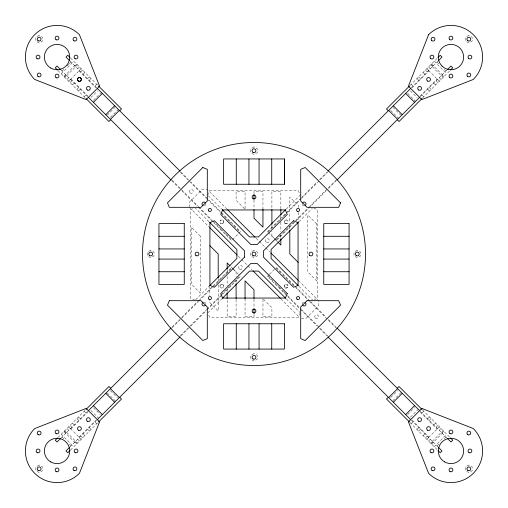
<?xml version="1.0" encoding="UTF-8"?>
<svg xmlns="http://www.w3.org/2000/svg" width="508" height="508" viewBox="0 0 508 508"><rect width="100%" height="100%" fill="white"/><g stroke="black" fill="none" stroke-linecap="round" stroke-linejoin="round"><path stroke-width="0.38" stroke-dasharray="2.54 1.91" d="M207.734 195.148L209.588 190.665L298.355 190.646L300.209 195.123L286.283 209.055M220.002 285.674C220.662 282.975 224.923 284.74 223.482 287.109M300.298 312.884L298.444 317.36L209.677 317.341L208.356 314.147M220.193 220.897L220.891 220.205A1.899 1.899 0 0 1 223.736 221.85C223.799 223.469 221.596 224.384 220.497 223.19M287.814 287.109C282.658 291.37 284.124 280.226 288.004 285.674M62.046 71.006L63.722 69.329M67.081 65.97L68.758 64.294M69.317 63.735L70.993 62.059M61.239 73.781L73.768 61.246M63.925 76.467L76.454 63.932M64.205 76.746L65.996 74.955M74.949 66.008L76.74 64.218M64.789 77.33L66.573 75.54M75.527 66.586L77.318 64.795M66.694 75.66L75.648 66.707M66.954 79.496L68.745 77.705M77.692 68.751L79.483 66.961M68.599 81.14L70.39 79.35M79.343 70.402L81.134 68.612M70.485 79.445L79.432 70.491M70.047 82.588L71.838 80.797M80.791 71.85L82.575 70.06M72.403 84.944L74.193 83.153M83.147 74.206L84.931 72.415M76.879 89.421L78.67 87.63M87.617 78.677L89.408 76.886M78.524 91.065L80.315 89.281M89.268 80.328L91.059 78.537M84.226 96.768L86.017 94.977M94.971 86.03L96.761 84.239M90.837 97.555L97.549 90.843M93.516 100.241L101.352 92.412M107.283 115.126L115.113 107.29M110.528 117.246L118.358 109.417M232.581 239.573L238.487 233.661M238.868 233.286L240.544 231.604L190.76 181.82M58.064 437.407L85.522 409.95M195.644 299.707L209.017 286.334M409.962 85.528L437.42 58.077M60.973 438.08L87.827 411.226M172.295 326.752L179.572 319.481M181.807 317.246L231.597 267.456L233.274 269.132M267.468 231.604L301.028 198.037M301.593 197.479L317.252 181.82M319.494 179.578L326.765 172.307M411.213 87.859L438.087 60.985M70.93 429.012L87.713 412.236M172.187 327.762L198.476 301.466M199.034 300.907L212.465 287.484M213.023 286.925L215.817 284.124M216.376 283.566L220.853 279.089M221.412 278.53L225.33 274.618M225.889 274.053L232.042 267.9M267.913 232.054L274.066 225.901M274.625 225.342L278.543 221.424M279.102 220.866L283.578 216.389M284.137 215.83L286.931 213.03M287.49 212.471L300.92 199.047M301.479 198.488L327.768 172.193M412.242 87.725L429.025 70.942M78.988 437.07L95.771 420.287M180.238 335.813L206.534 309.524M207.093 308.966L220.516 295.535M221.075 294.977L223.876 292.183M224.434 291.624L228.911 287.147M229.47 286.588L233.388 282.67M233.947 282.111L240.1 275.958M275.971 240.106L282.124 233.953M282.683 233.394L294.989 221.088M295.548 220.529L308.972 207.105M309.531 206.546L335.826 180.251M420.3 95.777L437.083 78.994M69.926 447.027L96.774 420.173M181.248 335.705L188.519 328.435M190.76 326.193L206.419 310.528M206.978 309.969L240.544 276.409M326.206 190.767L276.416 240.557L274.739 238.881M328.441 188.531L336.277 180.696M420.186 96.787L447.04 69.933M70.593 449.936L98.05 422.478M298.952 221.704L312.318 208.344M422.535 98.019L449.948 70.606M207.823 312.865L221.742 298.939M269.145 274.726L267.468 276.409L317.252 326.193M269.526 274.345L275.431 268.44M390.76 397.466L397.472 390.754M392.887 400.71L401.276 392.316M407.765 414.471L414.484 407.759M410.451 417.157L418.287 409.321M411.239 423.761L413.029 421.97M421.983 413.023L423.774 411.232M416.941 429.463L418.732 427.673M427.685 418.719L429.476 416.935M418.592 431.114L420.383 429.324M429.33 420.37L431.121 418.579M423.069 435.585L424.853 433.794M433.807 424.847L435.597 423.056M425.425 437.94L427.209 436.15M436.162 427.203L437.953 425.412M428.581 437.521L437.528 428.568M426.866 439.388L428.657 437.598M437.61 428.65L439.401 426.86M428.517 441.039L430.308 439.249M439.255 430.295L441.046 428.504M432.352 441.293L441.306 432.34M430.682 443.205L432.473 441.414M441.427 432.46L443.211 430.67M431.26 443.782L433.051 441.992M442.004 433.045L443.795 431.254M431.546 444.068L444.075 431.533M434.232 446.754L446.761 434.219M437.007 445.941L439.801 443.147M444.278 438.671L445.954 436.994M222.333 223.685L222.79 223.495M287.122 223.495C282.569 225.203 284.734 217.145 287.814 220.897M314.154 299.733L317.354 298.412L317.354 209.645L312.877 207.791M301.327 318.452L305.93 318.452L318.459 305.918L318.459 300.546L298.837 280.93M195.091 300.266L190.614 298.412L190.614 209.645L195.091 207.791L209.017 221.704M275.253 239.471L271.894 236.125L271.894 231.413M275.812 240.03L277.495 241.706M437.007 62.065L438.683 63.748M444.278 69.342L445.954 71.018M434.232 61.258L446.761 73.793M431.546 63.945L444.075 76.473M431.26 64.23L433.051 66.021M442.004 74.968L443.795 76.759M430.682 64.808L432.473 66.599M441.427 75.546L443.211 77.337M432.352 66.719L441.306 75.667M428.517 66.973L430.308 68.764M439.255 77.718L441.046 79.502M426.866 68.624L428.657 70.415M437.61 79.362L439.401 81.153M428.581 70.491L437.528 79.445M425.425 70.072L427.209 71.857M436.162 80.81L437.953 82.601M423.069 72.422L424.853 74.212M433.807 83.166L435.597 84.957M418.592 76.898L420.383 78.689M429.33 87.643L431.121 89.433M416.941 78.55L418.732 80.34M427.685 89.287L429.476 91.078M411.239 84.252L413.029 86.036M421.983 94.99L423.774 96.78M410.451 90.856L417.163 97.568M407.765 93.542L415.601 101.371M392.887 107.302L400.717 115.132M390.76 110.547L398.596 118.377M244.494 208.705L236.099 200.317L236.099 191.364L245.053 191.364L245.053 209.264M268.453 232.588L274.358 238.5M227.076 209.194L207.454 189.573L202.082 189.573L189.548 202.108L189.548 206.705M256.229 238.335L269.685 251.784M70.58 58.064L98.038 85.522M298.952 286.334L312.877 300.266M422.491 409.95L449.948 437.407M69.913 60.973L96.787 87.846M181.248 172.307L188.519 179.578M276.416 267.456L309.982 301.022M310.54 301.581L326.206 317.246M328.441 319.481L335.712 326.752M420.186 411.226L447.04 438.08M78.988 70.942L95.771 87.725M180.238 172.193L206.534 198.488M207.093 199.047L220.516 212.471M221.075 213.03L223.876 215.83M224.434 216.389L228.911 220.866M229.47 221.424L233.388 225.342M233.947 225.901L240.1 232.054M275.971 267.9L282.124 274.053M282.683 274.618L291.63 283.566M292.189 284.124L294.989 286.925M295.548 287.484L308.972 300.907M309.531 301.466L335.826 327.762M420.3 412.236L437.083 429.012M70.93 78.994L87.713 95.777M172.187 180.251L198.476 206.546M199.034 207.105L212.465 220.529M213.023 221.088L220.853 228.917M221.412 229.483L225.33 233.394M225.889 233.953L232.042 240.106M267.913 275.958L274.066 282.111M274.625 282.67L278.543 286.588M279.102 287.147L283.578 291.624M284.137 292.183L286.931 294.977M287.49 295.535L300.92 308.966M301.479 309.524L327.768 335.813M412.242 420.287L429.025 437.07M60.96 69.92L87.827 96.787M171.736 180.696L179.572 188.531M181.807 190.767L197.472 206.432M198.031 206.991L231.597 240.557M319.494 328.435L326.765 335.705M411.213 420.154L438.087 447.027M58.052 70.593L85.509 98.05M409.962 422.478L437.42 449.936M189.548 207.474L209.175 227.089M238.328 256.235L241.135 259.042M241.694 259.601L247.301 265.208M247.86 265.767L251.784 269.691M280.937 298.831L299.441 317.329M231.064 266.878L232.188 267.995M232.747 268.554L236.099 271.907L236.099 276.619M263.519 299.314L271.907 307.708L271.907 316.655L262.96 316.655L262.96 298.755M233.655 269.513L239.56 275.419M110.534 390.754L117.253 397.466M107.29 392.875L115.684 401.269M93.529 407.759L100.241 414.471M90.843 410.445L98.679 418.275M84.239 411.232L86.03 413.023M94.977 421.97L96.768 423.761M78.537 416.935L80.328 418.719M89.281 427.673L91.072 429.463M76.892 418.579L78.683 420.37M87.63 429.324L89.421 431.114M72.415 423.056L74.206 424.847M83.153 433.794L84.944 435.585M70.06 425.412L71.85 427.203M80.797 436.15L82.588 437.94M70.485 428.568L79.432 437.521M68.612 426.86L70.402 428.65M79.356 437.598L81.147 439.388M66.961 428.504L68.751 430.295M77.705 439.249L79.496 441.039M66.707 432.34L75.66 441.293M64.795 430.67L66.586 432.46M75.54 441.414L77.33 443.205M64.218 431.254L66.008 433.045M74.955 441.992L76.746 443.782M63.932 431.533L76.467 444.068M61.252 434.219L73.781 446.754M62.059 436.994L63.735 438.671M69.329 444.265L71.006 445.941M208.293 195.701L221.653 209.067M286.372 298.958L299.739 312.331M223.482 220.897L223.183 220.504L223.736 221.85A1.899 1.899 0 0 1 220.891 223.495A1.899 1.899 0 0 1 220.891 220.205M298.761 207.588L298.761 206L289.808 197.053L289.808 223.158M298.761 212.331L298.761 221.825M289.808 226.32L289.814 229.489M280.854 208.737L280.854 191.364L271.894 191.364L271.894 208.642M280.854 215.843L280.854 218.999M280.854 222.155L280.854 231.629M280.854 234.785L280.854 237.947M271.894 225.133L271.894 228.27M262.954 209.264L262.954 191.364L254.006 191.364L254.006 193.732M254.006 200.05L254.006 208.737M254.006 299.282L254.006 307.969M254.006 314.287L254.006 316.655L245.053 316.655L245.053 298.755M236.099 279.762L236.099 282.899M236.099 299.383L236.099 316.655L227.152 316.655L227.152 299.282M227.152 270.065L227.152 273.228M227.152 276.384L227.152 285.858M227.152 289.02L227.152 292.176M218.199 278.53L218.199 281.692M218.199 284.861L218.199 310.959L209.245 302.012L209.245 300.431M209.245 286.195L209.245 295.688M205.835 203.949A1.899 1.899 0 0 1 203.937 205.848M302.177 304.063A1.899 1.899 0 0 1 304.076 302.165M203.937 302.165A1.899 1.899 0 0 1 205.835 304.063M304.076 205.848A1.899 1.899 0 0 1 302.177 203.949M39.141 35.357L35.858 37.255L35.858 41.053L39.141 42.951L42.431 41.053L42.431 37.255L39.141 35.357M254.006 146.92L250.717 148.819L250.717 152.616L254.006 154.515L257.296 152.616L257.296 148.819L254.006 146.92M468.859 35.37L465.569 37.268L465.569 41.065L468.859 42.964L472.142 41.065L472.142 37.268L468.859 35.37M150.717 250.209L147.428 252.108L147.428 255.905L150.717 257.804L154.007 255.905L154.007 252.108L150.717 250.209M254.006 250.209L250.717 252.108L250.717 255.905L254.006 257.804L257.296 255.905L257.296 252.108L254.006 250.209M357.295 250.209L354.006 252.108L354.006 255.905L357.295 257.804L360.585 255.905L360.585 252.108L357.295 250.209M39.154 465.049L35.865 466.947L35.865 470.745L39.154 472.643L42.443 470.745L42.443 466.947L39.154 465.049M254.006 353.498L250.717 355.397L250.717 359.194L254.006 361.093L257.296 359.194L257.296 355.397L254.006 353.498M468.859 465.049L465.569 466.947L465.569 470.745L468.859 472.643L472.142 470.745L472.142 466.947L468.859 465.049M316.668 223.895L307.715 214.947L307.721 271.907L316.668 280.861L316.668 223.895M200.292 236.112L191.338 227.165L191.338 284.124L200.292 293.072L200.292 236.112M285.223 287.807A1.899 1.899 0 0 0 288.074 286.163A1.899 1.899 0 0 0 285.223 284.518A1.899 1.899 0 0 0 285.223 287.807M220.891 287.807A1.899 1.899 0 0 0 223.736 286.163A1.899 1.899 0 0 0 220.891 284.518A1.899 1.899 0 0 0 220.891 287.807M285.223 223.495A1.899 1.899 0 0 0 288.074 221.85A1.899 1.899 0 0 0 285.223 220.205A1.899 1.899 0 0 0 285.223 223.495M266.484 242.233A1.899 1.899 0 0 0 269.335 240.589A1.899 1.899 0 0 0 266.484 238.944A1.899 1.899 0 0 0 266.484 242.233M239.63 269.081A1.899 1.899 0 0 0 242.475 267.437A1.899 1.899 0 0 0 239.63 265.792A1.899 1.899 0 0 0 239.63 269.081M189.998 192.71A1.899 1.899 0 0 0 193.173 191.859A1.899 1.899 0 0 0 190.849 189.535A1.899 1.899 0 0 0 189.998 192.71M315.328 317.995A1.899 1.899 0 0 0 318.503 317.144A1.899 1.899 0 0 0 316.179 314.82A1.899 1.899 0 0 0 315.328 317.995"/><path stroke-width="0.76" d="M284.385 184.264L284.385 158.947L223.628 158.941L223.628 184.264L284.385 184.264L284.385 158.941M93.383 102.343L102.337 93.396M105.74 114.7L114.687 105.747M110.388 119.348L119.342 110.401M110.75 119.71L108.96 121.501L86.023 98.565M119.698 110.757L121.488 108.972L98.552 86.036M57.506 437.966L55.264 440.201L57.055 441.992L60.414 438.639M86.036 409.435L108.972 386.499L110.763 388.29M209.575 285.782L236.874 258.483L236.868 249.53L209.575 222.263M285.731 209.614L258.439 236.919L249.485 236.919L222.212 209.626M409.448 86.043L386.512 108.979L388.303 110.769M437.979 57.512L440.214 55.277L442.004 57.067L438.645 60.427M88.386 410.667L171.177 327.87M327.882 171.19L410.674 88.392M69.361 447.586L66.008 450.945L67.799 452.736L70.034 450.494M97.333 419.614L180.13 336.823M336.836 180.137L419.627 97.346M447.599 69.374L450.952 66.021L452.742 67.805L450.507 70.047M98.565 421.964L121.501 399.028L119.71 397.243M298.393 222.263L271.094 249.53L271.094 258.483L298.393 285.782M421.977 98.577L399.04 121.514L397.25 119.723M222.294 298.387L249.574 271.094L258.521 271.094L285.814 298.399M388.303 397.243L386.512 399.028L409.448 421.964M397.25 388.29L399.04 386.499L421.977 409.435M388.658 397.599L397.612 388.652M393.313 402.253L402.26 393.3M405.663 414.604L414.617 405.657M158.941 236.29L184.258 236.29M323.755 236.29L349.066 236.29M158.941 248.945L184.258 248.945M323.755 248.945L349.066 248.945M158.941 259.074L184.258 259.074M323.755 259.074L349.066 259.074M158.941 271.729L184.258 271.729M323.755 271.729L349.066 271.729M278.054 242.259L280.854 245.053L280.854 238.735M405.663 93.402L414.617 102.356M393.313 105.759L402.26 114.713M388.658 110.414L397.612 119.361M298.209 262.401L289.814 254.006L289.814 230.276M227.635 209.753L255.111 237.217M270.808 252.908L298.279 280.372M70.021 57.506L67.786 55.264L65.996 57.055L69.355 60.414M450.507 437.966L452.742 440.201L450.952 441.992L447.599 438.639M97.326 88.386L180.13 171.19M336.836 327.87L419.627 410.667M60.401 69.361L57.048 66.008L55.258 67.799L57.493 70.034M88.373 97.333L171.177 180.137M327.882 336.823L410.674 419.614M438.645 447.586L442.004 450.945L440.214 452.736L437.979 450.494M209.734 227.654L237.204 255.118M252.908 270.808L280.378 298.272M209.804 245.618L218.199 254.013L218.199 277.743M229.946 265.754L227.152 262.96L227.152 269.278M110.401 388.652L119.355 397.599M105.753 393.3L114.7 402.253M93.396 405.657L102.343 414.604M280.854 209.525L280.854 215.049M271.894 209.429L271.894 224.346M271.729 158.947L271.729 184.264M271.729 323.755L271.729 349.072M262.954 209.264L262.96 227.165L254.006 218.211L254.006 209.525M259.067 158.947L259.067 184.264M259.067 323.755L259.067 349.072M254.006 194.526L254.006 199.263M254.006 298.494L254.006 289.808L245.053 280.861L245.053 298.755M254.006 308.756L254.006 313.5M248.945 158.947L248.945 184.264M248.945 323.755L248.945 349.072M236.284 158.947L236.284 184.264M236.284 323.755L236.284 349.072M236.099 283.686L236.099 298.602M227.152 292.964L227.152 298.494M202.984 205.594A1.899 1.899 0 0 1 202.59 202.609A1.899 1.899 0 0 1 205.581 203.003M305.029 302.419A1.899 1.899 0 0 1 305.422 305.403A1.899 1.899 0 0 1 302.431 305.01M205.581 305.016A1.899 1.899 0 0 1 202.597 305.403A1.899 1.899 0 0 1 202.99 302.419M302.431 203.003A1.899 1.899 0 0 1 305.422 202.609A1.899 1.899 0 0 1 305.029 205.594M99.574 421.856L79.432 473.323A31.648 31.648 0 0 1 34.677 473.323A31.648 31.648 0 0 1 34.677 428.568L86.144 408.426L99.574 421.856M428.581 34.69L408.438 86.157L421.862 99.581L473.329 79.445A31.648 31.648 0 0 0 473.329 34.69A31.648 31.648 0 0 0 428.581 34.69M169.329 300.692L167.475 305.168L202.825 340.519L207.302 338.665L207.302 307.016L200.977 300.692L169.329 300.692M222.593 209.944L220.739 214.42L250.869 244.545L257.137 244.545L287.255 214.44L285.401 209.963L222.593 209.944M287.249 293.567L285.401 298.044L222.587 298.069L220.732 293.592L250.869 263.468L257.137 263.468L287.249 293.567M340.538 202.851L338.684 207.321L307.042 207.321L300.704 200.997L300.704 169.348L305.181 167.494L340.538 202.851M99.562 86.144L86.138 99.574L34.671 79.432A31.648 31.648 0 0 1 34.671 34.677A31.648 31.648 0 0 1 79.419 34.677L99.562 86.144M202.832 167.494L167.475 202.851L169.329 207.321L200.977 207.321L207.308 200.997L207.308 169.348L202.832 167.494M244.539 257.137L214.401 287.268L209.925 285.413L209.925 222.599L214.401 220.745L244.539 250.876L244.539 257.137M293.58 220.777L263.468 250.876L263.468 257.137L293.58 287.242L298.056 285.388L298.056 222.631L293.58 220.777M307.035 300.692L300.704 307.016L300.704 338.665L305.181 340.519L340.531 305.168L338.677 300.692L307.035 300.692M421.862 408.426L408.438 421.856L428.581 473.323A31.648 31.648 0 0 0 473.329 473.323A31.648 31.648 0 0 0 473.329 428.568L421.862 408.426M184.258 223.628L158.941 223.628L158.941 284.391L184.258 284.391L184.258 223.628M349.066 223.628L323.755 223.628L323.755 284.391L349.066 284.391L349.066 223.628M284.385 323.755L223.628 323.755L223.628 349.072L284.385 349.072L284.385 323.755M253.054 255.651A1.899 1.899 0 0 0 255.905 254.006A1.899 1.899 0 0 0 253.054 252.362A1.899 1.899 0 0 0 253.054 255.651M149.765 255.657A1.899 1.899 0 0 0 152.616 254.013A1.899 1.899 0 0 0 149.765 252.368A1.899 1.899 0 0 0 149.765 255.657M356.349 255.651A1.899 1.899 0 0 0 359.194 254.006A1.899 1.899 0 0 0 356.349 252.362A1.899 1.899 0 0 0 356.349 255.651M253.054 152.362A1.899 1.899 0 0 0 255.905 150.717A1.899 1.899 0 0 0 253.054 149.073A1.899 1.899 0 0 0 253.054 152.362M253.054 358.94A1.899 1.899 0 0 0 255.905 357.295A1.899 1.899 0 0 0 253.054 355.651A1.899 1.899 0 0 0 253.054 358.94M467.906 470.491A1.899 1.899 0 0 0 470.757 468.846A1.899 1.899 0 0 0 467.906 467.201A1.899 1.899 0 0 0 467.906 470.491M38.208 470.491A1.899 1.899 0 0 0 41.053 468.846A1.899 1.899 0 0 0 38.208 467.201A1.899 1.899 0 0 0 38.208 470.491M38.195 40.799A1.899 1.899 0 0 0 41.04 39.154A1.899 1.899 0 0 0 38.195 37.509A1.899 1.899 0 0 0 38.195 40.799M467.906 40.811A1.899 1.899 0 0 0 470.757 39.167A1.899 1.899 0 0 0 467.906 37.522A1.899 1.899 0 0 0 467.906 40.811M78.486 430.213A1.899 1.899 0 0 0 81.331 428.568A1.899 1.899 0 0 0 78.486 426.923A1.899 1.899 0 0 0 78.486 430.213M87.433 421.259A1.899 1.899 0 0 0 90.284 419.614A1.899 1.899 0 0 0 87.433 417.97A1.899 1.899 0 0 0 87.433 421.259M56.109 433.603A1.899 1.899 0 0 0 58.953 431.959A1.899 1.899 0 0 0 56.109 430.314A1.899 1.899 0 0 0 56.109 433.603M75.095 452.59A1.899 1.899 0 0 0 77.94 450.945A1.899 1.899 0 0 0 75.095 449.301A1.899 1.899 0 0 0 75.095 452.59M56.109 471.576A1.899 1.899 0 0 0 58.953 469.932A1.899 1.899 0 0 0 56.109 468.287A1.899 1.899 0 0 0 56.109 471.576M37.122 452.59A1.899 1.899 0 0 0 39.967 450.945A1.899 1.899 0 0 0 37.122 449.301A1.899 1.899 0 0 0 37.122 452.59M74.009 470.491A1.899 1.899 0 0 0 76.854 468.846A1.899 1.899 0 0 0 74.009 467.201A1.899 1.899 0 0 0 74.009 470.491M38.208 434.689A1.899 1.899 0 0 0 41.053 433.045A1.899 1.899 0 0 0 38.208 431.4A1.899 1.899 0 0 0 38.208 434.689M50.73 461.905A12.656 12.656 0 0 0 69.717 450.945A12.656 12.656 0 0 0 50.73 439.979A12.656 12.656 0 0 0 50.73 461.905M427.628 430.213A1.899 1.899 0 0 0 430.479 428.568A1.899 1.899 0 0 0 427.628 426.923A1.899 1.899 0 0 0 427.628 430.213M418.681 421.259A1.899 1.899 0 0 0 421.526 419.614A1.899 1.899 0 0 0 418.681 417.97A1.899 1.899 0 0 0 418.681 421.259M431.019 452.59A1.899 1.899 0 0 0 433.864 450.945A1.899 1.899 0 0 0 431.019 449.301A1.899 1.899 0 0 0 431.019 452.59M450.005 433.603A1.899 1.899 0 0 0 452.85 431.959A1.899 1.899 0 0 0 450.005 430.314A1.899 1.899 0 0 0 450.005 433.603M468.992 452.59A1.899 1.899 0 0 0 471.843 450.945A1.899 1.899 0 0 0 468.992 449.301A1.899 1.899 0 0 0 468.992 452.59M450.005 471.576A1.899 1.899 0 0 0 452.85 469.932A1.899 1.899 0 0 0 450.005 468.287A1.899 1.899 0 0 0 450.005 471.576M467.906 434.689A1.899 1.899 0 0 0 470.757 433.045A1.899 1.899 0 0 0 467.906 431.4A1.899 1.899 0 0 0 467.906 434.689M432.105 470.491A1.899 1.899 0 0 0 434.95 468.846A1.899 1.899 0 0 0 432.105 467.201A1.899 1.899 0 0 0 432.105 470.491M444.627 461.905A12.656 12.656 0 0 0 463.614 450.945A12.656 12.656 0 0 0 444.627 439.979A12.656 12.656 0 0 0 444.627 461.905M427.628 81.09A1.899 1.899 0 0 0 430.479 79.445A1.899 1.899 0 0 0 427.628 77.8A1.899 1.899 0 0 0 427.628 81.09M418.7 90.018A1.899 1.899 0 0 0 421.551 88.373A1.899 1.899 0 0 0 418.7 86.728A1.899 1.899 0 0 0 418.7 90.018M449.612 77.394A1.899 1.899 0 0 0 452.787 76.543A1.899 1.899 0 0 0 450.463 74.219A1.899 1.899 0 0 0 449.612 77.394M430.625 58.407A1.899 1.899 0 0 0 433.8 57.556A1.899 1.899 0 0 0 431.476 55.232A1.899 1.899 0 0 0 430.625 58.407M449.612 39.421A1.899 1.899 0 0 0 452.787 38.57A1.899 1.899 0 0 0 450.463 36.246A1.899 1.899 0 0 0 449.612 39.421M468.598 58.407A1.899 1.899 0 0 0 471.773 57.556A1.899 1.899 0 0 0 469.449 55.232A1.899 1.899 0 0 0 468.598 58.407M431.711 40.507A1.899 1.899 0 0 0 434.886 39.656A1.899 1.899 0 0 0 432.562 37.332A1.899 1.899 0 0 0 431.711 40.507M467.512 76.308A1.899 1.899 0 0 0 470.687 75.457A1.899 1.899 0 0 0 468.363 73.133A1.899 1.899 0 0 0 467.512 76.308M442.004 66.021A12.656 12.656 0 0 0 463.182 60.344A12.656 12.656 0 0 0 447.681 44.837A12.656 12.656 0 0 0 442.004 66.021M78.473 81.077A1.899 1.899 0 0 0 81.318 79.432A1.899 1.899 0 0 0 78.473 77.787A1.899 1.899 0 0 0 78.473 81.077M87.42 90.03A1.899 1.899 0 0 0 90.272 88.386A1.899 1.899 0 0 0 87.42 86.741A1.899 1.899 0 0 0 87.42 90.03M75.082 58.699A1.899 1.899 0 0 0 77.934 57.055A1.899 1.899 0 0 0 75.082 55.41A1.899 1.899 0 0 0 75.082 58.699M56.096 77.686A1.899 1.899 0 0 0 58.947 76.041A1.899 1.899 0 0 0 56.096 74.397A1.899 1.899 0 0 0 56.096 77.686M37.109 58.699A1.899 1.899 0 0 0 39.954 57.055A1.899 1.899 0 0 0 37.109 55.41A1.899 1.899 0 0 0 37.109 58.699M56.096 39.713A1.899 1.899 0 0 0 58.947 38.068A1.899 1.899 0 0 0 56.096 36.424A1.899 1.899 0 0 0 56.096 39.713M38.195 76.6A1.899 1.899 0 0 0 41.04 74.955A1.899 1.899 0 0 0 38.195 73.311A1.899 1.899 0 0 0 38.195 76.6M73.997 40.799A1.899 1.899 0 0 0 76.848 39.154A1.899 1.899 0 0 0 73.997 37.509A1.899 1.899 0 0 0 73.997 40.799M50.717 68.021A12.656 12.656 0 0 0 69.704 57.055A12.656 12.656 0 0 0 50.717 46.095A12.656 12.656 0 0 0 50.717 68.021M78.486 81.09A1.899 1.899 0 0 0 81.331 79.445A1.899 1.899 0 0 0 78.486 77.8A1.899 1.899 0 0 0 78.486 81.09M198.247 350.584A111.519 111.519 0 0 0 365.525 254.006A111.519 111.519 0 0 0 198.247 157.429A111.519 111.519 0 0 0 198.247 350.584M297.294 211.284A1.518 1.518 0 0 0 299.574 209.969A1.518 1.518 0 0 0 297.294 208.655A1.518 1.518 0 0 0 297.294 211.284M208.851 211.017A1.518 1.518 0 0 0 211.391 210.331A1.518 1.518 0 0 0 209.531 208.477A1.518 1.518 0 0 0 208.851 211.017M209.169 299.383A1.518 1.518 0 0 0 211.449 298.069A1.518 1.518 0 0 0 209.169 296.755A1.518 1.518 0 0 0 209.169 299.383M296.983 299.117A1.518 1.518 0 0 0 299.523 298.437A1.518 1.518 0 0 0 297.663 296.577A1.518 1.518 0 0 0 296.983 299.117M196.069 255.651A1.899 1.899 0 0 0 198.914 254.006A1.899 1.899 0 0 0 196.069 252.362A1.899 1.899 0 0 0 196.069 255.651M253.054 312.611A1.899 1.899 0 0 0 255.905 310.966A1.899 1.899 0 0 0 253.054 309.321A1.899 1.899 0 0 0 253.054 312.611M309.626 255.346A1.899 1.899 0 0 0 312.801 254.495A1.899 1.899 0 0 0 310.477 252.171A1.899 1.899 0 0 0 309.626 255.346M253.054 198.685A1.899 1.899 0 0 0 255.905 197.047A1.899 1.899 0 0 0 253.054 195.402A1.899 1.899 0 0 0 253.054 198.685"/></g></svg>
